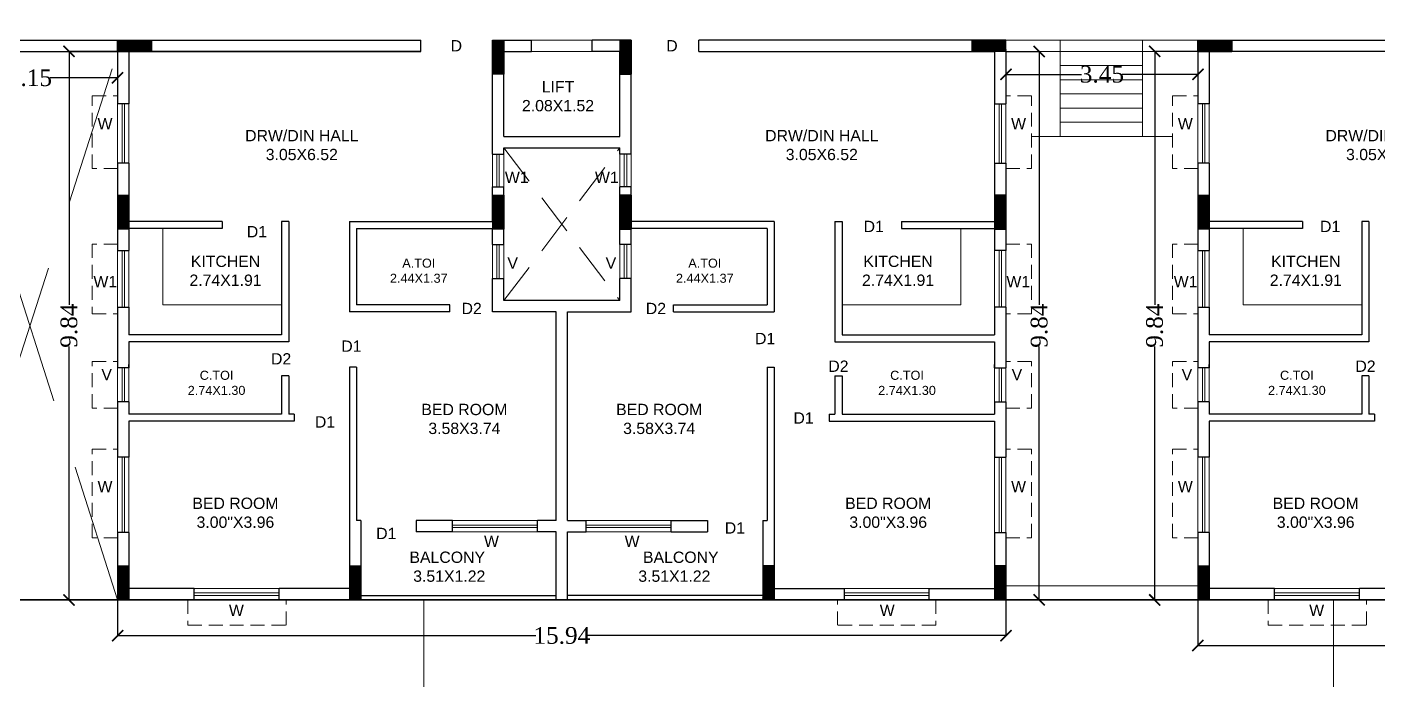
# Model space of a CAD drawing. Header units: metres. Extents: x 0 to 63445, y 32361 to 32804.
# Drawn here: x 62996.32 to 63020.57, y 32756.94 to 32768.65 of the extents above; entities that cross this region are included whole.
import ezdxf

# ---------------------------------------------------------------- set-up
doc = ezdxf.new("R2010")
doc.units = ezdxf.units.M
doc.header["$MEASUREMENT"] = 0
doc.header["$PDMODE"] = 34
doc.header["$PDSIZE"] = -10
for name, pattern in [('CONTINULUS', [0]), ('DASHED', [0.75, 0.5, -0.25]), ('DASHED2', [0.375, 0.25, -0.125])]:
    doc.linetypes.add(name, pattern=pattern)
doc.layers.get('0').update_dxf_attribs({"lineweight": 25})
doc.layers.add('BLK_1_COVERED_AREA', color=140, linetype='Continuous', lineweight=30, true_color=0x00bfff)
for name, color, linetype, lineweight in [('BLK_1_FIRE_TENDER_MOVEMENT', 7, 'Continuous', 0), ('BLK_1_LVL_0_BLDG_FOOT_PRINT', 1, 'DASHED', 9), ('COLUMN', 1, 'Continuous', 30), ('elev', 252, 'Continuous', 20), ('hatch', 251, 'Continuous', 20), ('STEPS', 114, 'Continuous', 20), ('TEXT-2', 65, 'Continuous', 18), ('wall', 7, 'Continuous', 30), ('window', 154, 'Continuous', 9)]:
    doc.layers.add(name, color=color, linetype=linetype, lineweight=lineweight)
doc.layers.add('BLK_1_LVL_0_FRONT_SETBACK', color=2, linetype='Continuous', plot=False)
doc.layers.add('text', color=65, linetype='Continuous')
doc.styles.add('AutoDCRFont', font='arial.ttf')
doc.styles.get("Standard").update_dxf_attribs({"font": 'arial.ttf', "height": 0.4})
doc.styles.add('TNR', font='times.ttf', dxfattribs={"height": 0.5})
doc.dimstyles.new('ARCHANA', dxfattribs={"dimscale": 0, "dimtxt": 0.5, "dimasz": 0.5, "dimexe": 0, "dimexo": 0, "dimgap": 0, "dimtad": 0, "dimzin": 0, "dimdsep": 46, "dimtxsty": 'TNR', "dimblk": 'ARCHTICK', "dimcen": 0.09, "dimclrd": 36, "dimclre": 36, "dimclrt": 7, "dimadec": 0, "dimazin": 0, "dimtfac": 1, "dimtofl": 0, "dimtmove": 0, "dimatfit": 3, "dimldrblk": 'ARCHTICK', "dimfxl": 1, "dimfrac": 2, "dimtolj": 1, "dimtzin": 0, "dimlwd": -1, "dimlwe": -1, "dimarcsym": 0})

# ---------------------------------------------------------------- blocks, each defined once
blk = doc.blocks.new('A$C7D115503')
at = {"layer": 'COLUMN', "ltscale": 3}
h = blk.add_hatch(dxfattribs=at)
h.set_pattern_fill('ANSI31', color=256, style=0)
h.paths.add_polyline_path([(-14.36, -11.59), (-6.36, -11.59), (-6.36, 12.41), (-14.36, 12.41)])
at = {"layer": 'COLUMN', "ltscale": 0.05}
for p, q in [((-14.36, 12.41), (-6.36, 12.41)), ((-14.36, 12.41), (-14.36, -11.59)), ((-6.36, 12.41), (-6.36, -11.59)), ((-6.36, -11.59), (-14.36, -11.59))]:
    blk.add_line(p, q, dxfattribs=at)
blk = doc.blocks.new('_ArchTick')
at = {"color": 0, "linetype": 'ByBlock', "const_width": 0.15}
blk.add_lwpolyline([(-0.5, -0.5), (0.5, 0.5)], dxfattribs=at)
blk = doc.blocks.new('*D105')
at = {"layer": 'Defpoints', "color": 0, "ltscale": 0.5, "transparency": 16777216}
for p in [(62994.799, 32768.214), (62997.947, 32768.214), (62997.947, 32767.74)]:
    blk.add_point(p, dxfattribs=at)
at = {"layer": 'wall', "color": 36, "ltscale": 0.5, "transparency": 16777216}
for p, q in [((62994.799, 32768.214), (62994.799, 32767.74)), ((62997.947, 32768.214), (62997.947, 32767.74)), ((62994.799, 32767.74), (62996.009, 32767.74)), ((62997.947, 32767.74), (62996.737, 32767.74))]:
    blk.add_line(p, q, dxfattribs=at)
at = {"layer": 'wall', "color": 36, "ltscale": 0.5, "transparency": 16777216, "xscale": 0.2, "yscale": 0.2, "zscale": 0.2, "rotation": 180}
blk.add_blockref('_ArchTick', (62994.799, 32767.74), dxfattribs=at)
at = {"layer": 'wall', "color": 36, "ltscale": 0.5, "transparency": 16777216, "xscale": 0.2, "yscale": 0.2, "zscale": 0.2}
blk.add_blockref('_ArchTick', (62997.947, 32767.74), dxfattribs=at)
at = {"layer": 'wall', "color": 7, "ltscale": 0.5, "transparency": 16777216, "insert": (62996.373, 32767.74), "char_height": 0.5, "attachment_point": 5, "style": 'TNR'}
blk.add_mtext('\\A1;{\\H0.6x;3.15}', dxfattribs=at)
blk = doc.blocks.new('*D106')
at = {"layer": 'Defpoints', "color": 0, "ltscale": 0.5, "transparency": 16777216}
for p in [(62997.947, 32768.214), (62997.075, 32758.375), (62997.947, 32758.375)]:
    blk.add_point(p, dxfattribs=at)
at = {"layer": 'wall', "color": 36, "ltscale": 0.5, "transparency": 16777216}
for p, q in [((62997.947, 32768.214), (62997.075, 32768.214)), ((62997.075, 32768.214), (62997.075, 32763.666)), ((62997.075, 32758.375), (62997.075, 32762.924)), ((62997.947, 32758.375), (62997.075, 32758.375))]:
    blk.add_line(p, q, dxfattribs=at)
at = {"layer": 'wall', "color": 36, "ltscale": 0.5, "transparency": 16777216, "xscale": 0.2, "yscale": 0.2, "zscale": 0.2}
for p, rotation in [((62997.075, 32768.214), 90), ((62997.075, 32758.375), 270)]:
    blk.add_blockref('_ArchTick', p, dxfattribs=dict(at, rotation=rotation))
at = {"layer": 'wall', "color": 7, "ltscale": 0.5, "transparency": 16777216, "insert": (62997.075, 32763.295), "char_height": 0.5, "attachment_point": 5, "rotation": 90, "style": 'TNR'}
blk.add_mtext('\\A1;{\\H0.6x;9.84}', dxfattribs=at)
blk = doc.blocks.new('*D107')
at = {"layer": 'Defpoints', "color": 0, "ltscale": 0.5, "transparency": 16777216}
for p in [(62997.947, 32758.375), (63013.892, 32758.375), (63013.892, 32757.735)]:
    blk.add_point(p, dxfattribs=at)
at = {"layer": 'wall', "color": 36, "ltscale": 0.5, "transparency": 16777216}
for p, q in [((62997.947, 32758.375), (62997.947, 32757.735)), ((63013.892, 32758.375), (63013.892, 32757.735)), ((62997.947, 32757.735), (63005.455, 32757.735)), ((63013.892, 32757.735), (63006.384, 32757.735))]:
    blk.add_line(p, q, dxfattribs=at)
at = {"layer": 'wall', "color": 36, "ltscale": 0.5, "transparency": 16777216, "xscale": 0.2, "yscale": 0.2, "zscale": 0.2, "rotation": 180}
blk.add_blockref('_ArchTick', (62997.947, 32757.735), dxfattribs=at)
at = {"layer": 'wall', "color": 36, "ltscale": 0.5, "transparency": 16777216, "xscale": 0.2, "yscale": 0.2, "zscale": 0.2}
blk.add_blockref('_ArchTick', (63013.892, 32757.735), dxfattribs=at)
at = {"layer": 'wall', "color": 7, "ltscale": 0.5, "transparency": 16777216, "insert": (63005.92, 32757.735), "char_height": 0.5, "attachment_point": 5, "style": 'TNR'}
blk.add_mtext('\\A1;{\\H0.6x;15.94}', dxfattribs=at)
blk = doc.blocks.new('*D108')
at = {"layer": 'Defpoints', "color": 0, "ltscale": 0.5, "transparency": 16777216}
for p in [(63013.892, 32768.214), (63014.489, 32768.214), (63013.892, 32758.376)]:
    blk.add_point(p, dxfattribs=at)
at = {"layer": 'wall', "color": 36, "ltscale": 0.5, "transparency": 16777216}
for p, q in [((63013.892, 32768.214), (63014.489, 32768.214)), ((63014.489, 32768.214), (63014.489, 32763.666)), ((63014.489, 32758.376), (63014.489, 32762.924)), ((63013.892, 32758.376), (63014.489, 32758.376))]:
    blk.add_line(p, q, dxfattribs=at)
at = {"layer": 'wall', "color": 36, "ltscale": 0.5, "transparency": 16777216, "xscale": 0.2, "yscale": 0.2, "zscale": 0.2}
for p, rotation in [((63014.489, 32768.214), 90), ((63014.489, 32758.376), 270)]:
    blk.add_blockref('_ArchTick', p, dxfattribs=dict(at, rotation=rotation))
at = {"layer": 'wall', "color": 7, "ltscale": 0.5, "transparency": 16777216, "insert": (63014.489, 32763.295), "char_height": 0.5, "attachment_point": 5, "rotation": 90, "style": 'TNR'}
blk.add_mtext('\\A1;{\\H0.6x;9.84}', dxfattribs=at)
blk = doc.blocks.new('*D109')
at = {"layer": 'Defpoints', "color": 0, "ltscale": 0.5, "transparency": 16777216}
for p in [(63013.892, 32768.214), (63017.337, 32768.214), (63013.892, 32767.803)]:
    blk.add_point(p, dxfattribs=at)
at = {"layer": 'wall', "color": 36, "ltscale": 0.5, "transparency": 16777216}
for p, q in [((63013.892, 32768.214), (63013.892, 32767.803)), ((63017.337, 32768.214), (63017.337, 32767.803)), ((63013.892, 32767.803), (63015.25, 32767.803)), ((63017.337, 32767.803), (63015.978, 32767.803))]:
    blk.add_line(p, q, dxfattribs=at)
at = {"layer": 'wall', "color": 36, "ltscale": 0.5, "transparency": 16777216, "xscale": 0.2, "yscale": 0.2, "zscale": 0.2, "rotation": 180}
blk.add_blockref('_ArchTick', (63013.892, 32767.803), dxfattribs=at)
at = {"layer": 'wall', "color": 36, "ltscale": 0.5, "transparency": 16777216, "xscale": 0.2, "yscale": 0.2, "zscale": 0.2}
blk.add_blockref('_ArchTick', (63017.337, 32767.803), dxfattribs=at)
at = {"layer": 'wall', "color": 7, "ltscale": 0.5, "transparency": 16777216, "insert": (63015.614, 32767.803), "char_height": 0.5, "attachment_point": 5, "style": 'TNR'}
blk.add_mtext('\\A1;{\\H0.6x;3.45}', dxfattribs=at)
blk = doc.blocks.new('*D110')
at = {"layer": 'Defpoints', "color": 0, "ltscale": 0.5, "transparency": 16777216}
for p in [(63017.337, 32768.214), (63016.561, 32758.376), (63017.337, 32758.376)]:
    blk.add_point(p, dxfattribs=at)
at = {"layer": 'wall', "color": 36, "ltscale": 0.5, "transparency": 16777216}
for p, q in [((63017.337, 32768.214), (63016.561, 32768.214)), ((63016.561, 32768.214), (63016.561, 32763.666)), ((63016.561, 32758.376), (63016.561, 32762.924)), ((63017.337, 32758.376), (63016.561, 32758.376))]:
    blk.add_line(p, q, dxfattribs=at)
at = {"layer": 'wall', "color": 36, "ltscale": 0.5, "transparency": 16777216, "xscale": 0.2, "yscale": 0.2, "zscale": 0.2}
for p, rotation in [((63016.561, 32768.214), 90), ((63016.561, 32758.376), 270)]:
    blk.add_blockref('_ArchTick', p, dxfattribs=dict(at, rotation=rotation))
at = {"layer": 'wall', "color": 7, "ltscale": 0.5, "transparency": 16777216, "insert": (63016.561, 32763.295), "char_height": 0.5, "attachment_point": 5, "rotation": 90, "style": 'TNR'}
blk.add_mtext('\\A1;{\\H0.6x;9.84}', dxfattribs=at)
blk = doc.blocks.new('*D111')
at = {"layer": 'Defpoints', "color": 0, "ltscale": 0.5, "transparency": 16777216}
for p in [(63017.337, 32758.376), (63033.281, 32758.376), (63033.281, 32757.558)]:
    blk.add_point(p, dxfattribs=at)
at = {"layer": 'wall', "color": 36, "ltscale": 0.5, "transparency": 16777216}
for p, q in [((63017.337, 32758.376), (63017.337, 32757.558)), ((63033.281, 32758.376), (63033.281, 32757.558)), ((63017.337, 32757.558), (63024.845, 32757.558)), ((63033.281, 32757.558), (63025.774, 32757.558))]:
    blk.add_line(p, q, dxfattribs=at)
at = {"layer": 'wall', "color": 36, "ltscale": 0.5, "transparency": 16777216, "xscale": 0.2, "yscale": 0.2, "zscale": 0.2, "rotation": 180}
blk.add_blockref('_ArchTick', (63017.337, 32757.558), dxfattribs=at)
at = {"layer": 'wall', "color": 36, "ltscale": 0.5, "transparency": 16777216, "xscale": 0.2, "yscale": 0.2, "zscale": 0.2}
blk.add_blockref('_ArchTick', (63033.281, 32757.558), dxfattribs=at)
at = {"layer": 'wall', "color": 7, "ltscale": 0.5, "transparency": 16777216, "insert": (63025.309, 32757.558), "char_height": 0.5, "attachment_point": 5, "style": 'TNR'}
blk.add_mtext('\\A1;{\\H0.6x;15.94}', dxfattribs=at)

msp = doc.modelspace()

# ---------------------------------------------------------------- linework, layer by layer
at = {"layer": 'BLK_1_COVERED_AREA', "linetype": 'CONTINULUS', "ltscale": 0.05}
msp.add_lwpolyline([(63046.7442, 32780.5928), (62984.4846, 32780.5928), (62984.4846, 32778.9839), (62983.875, 32778.9839), (62983.875, 32777.1339), (62983.3654, 32777.1339), (62983.3654, 32777.1339), (62983.3654, 32770.7033), (62984.4846, 32770.7033), (62984.4846, 32768.2648), (62983.3654, 32768.2648), (62983.3654, 32761.8342), (62983.875, 32761.8342), (62983.875, 32759.9842), (62984.4846, 32759.9842), (62984.4846, 32758.3753), (63046.7442, 32758.3753)], dxfattribs=at)
at = {"layer": 'BLK_1_FIRE_TENDER_MOVEMENT', "color": 7, "ltscale": 0.5}
msp.add_lwpolyline([(63019.7714, 32758.3753), (63003.4403, 32758.3753), (63003.4403, 32750.8803), (63019.7714, 32750.8803)], close=True, dxfattribs=at)
at = {"layer": 'BLK_1_LVL_0_BLDG_FOOT_PRINT', "linetype": 'CONTINULUS', "ltscale": 0.05}
msp.add_lwpolyline([(63046.7442, 32780.5928), (62984.4846, 32780.5928), (62984.4846, 32778.9839), (62983.875, 32778.9839), (62983.875, 32777.1339), (62983.3654, 32777.1339), (62983.3654, 32777.1339), (62983.3654, 32770.7033), (62984.4846, 32770.7033), (62984.4846, 32768.2648), (62983.3654, 32768.2648), (62983.3654, 32761.8342), (62983.875, 32761.8342), (62983.875, 32759.9842), (62984.4846, 32759.9842), (62984.4846, 32758.3753), (63046.7442, 32758.3753)], dxfattribs=at)
at = {"layer": 'BLK_1_LVL_0_FRONT_SETBACK', "color": 2}
msp.add_lwpolyline([(62985.3163, 32758.3753), (62985.3091, 32750.3873), (62989.5683, 32749.7189), (62998.1526, 32749.33), (63016.088, 32749.2672), (63046.8705, 32749.1635), (63046.7442, 32758.3753), (62985.3163, 32758.3753)], close=True, dxfattribs=at)
at = {"layer": 'elev', "linetype": 'DASHED2', "ltscale": 3}
for p, q in [((63004.8781, 32763.7435), (63006.9609, 32766.4868)), ((63004.8781, 32766.4868), (63006.9609, 32763.7435))]:
    msp.add_line(p, q, dxfattribs=at)
at = {"layer": 'elev', "ltscale": 0.05}
for p, q in [((62998.7603, 32765.0389), (62998.7603, 32763.6673)), ((63013.0787, 32765.0389), (63013.0787, 32763.6673)), ((63018.1501, 32765.0389), (63018.1501, 32763.6673)), ((63000.8902, 32763.6673), (62998.7603, 32763.6673)), ((63010.9489, 32763.6673), (63013.0787, 32763.6673)), ((63020.28, 32763.6673), (63018.1501, 32763.6673))]:
    msp.add_line(p, q, dxfattribs=at)
at = {"layer": 'hatch'}
for p, q in [((63005.3734, 32768.4172), (63006.5926, 32768.4172)), ((63005.3734, 32768.214), (63006.5926, 32768.214))]:
    msp.add_line(p, q, dxfattribs=at)
at = {"layer": 'hatch', "linetype": 'DASHED2', "ltscale": 10}
for p, q in [((62994.7989, 32758.3753), (62997.9475, 32768.214)), ((62997.9475, 32758.3764), (62994.7989, 32768.214))]:
    msp.add_line(p, q, dxfattribs=at)
at = {"layer": 'STEPS'}
for p, q in [((63017.3373, 32768.4172), (63013.8915, 32768.4172)), ((63014.8619, 32768.4172), (63014.8619, 32766.69)), ((63016.3415, 32768.4172), (63016.3415, 32766.69)), ((63017.3373, 32768.214), (63013.8915, 32768.214)), ((63016.3415, 32767.96), (63014.8619, 32767.96)), ((63016.3415, 32767.706), (63014.8619, 32767.706)), ((63016.3415, 32767.452), (63014.8619, 32767.452)), ((63016.3415, 32767.198), (63014.8619, 32767.198)), ((63016.3415, 32766.944), (63014.8619, 32766.944)), ((63014.8619, 32766.69), (63014.3488, 32766.69)), ((63016.3415, 32766.69), (63014.8619, 32766.69)), ((63016.3415, 32766.69), (63016.8801, 32766.69)), ((63013.8915, 32758.6304), (63017.3373, 32758.6304)), ((63013.8915, 32758.3764), (63017.3373, 32758.3764))]:
    msp.add_line(p, q, dxfattribs=at)
at = {"layer": 'wall'}
for p, q in [((62994.7989, 32768.4172), (63003.3868, 32768.4172)), ((63004.6749, 32768.4172), (63005.3734, 32768.4172)), ((63005.3734, 32768.214), (63005.3734, 32768.4172)), ((63007.1641, 32768.4172), (63006.4656, 32768.4172)), ((63006.4656, 32768.214), (63006.4656, 32768.4172)), ((62994.7989, 32768.214), (63003.3868, 32768.214)), ((63004.8781, 32768.214), (63005.3734, 32768.214)), ((63006.9609, 32768.214), (63006.4656, 32768.214)), ((63004.8781, 32766.69), (63006.9609, 32766.69)), ((63004.8781, 32766.4868), (63006.9609, 32766.4868)), ((62994.7989, 32758.3753), (62997.9475, 32758.3753))]:
    msp.add_line(p, q, dxfattribs=at)
at = {"layer": 'wall', "ltscale": 0.05}
for p, q in [((63003.3868, 32768.214), (63003.3868, 32768.4172)), ((63004.6749, 32766.3684), (63004.6749, 32768.4172)), ((63007.1641, 32766.3684), (63007.1641, 32768.4172)), ((63008.3795, 32768.214), (63008.3795, 32768.4172)), ((62997.9475, 32768.214), (62997.9475, 32767.276)), ((62998.1507, 32768.214), (62998.1507, 32767.276)), ((63003.3868, 32768.214), (62998.1507, 32768.214)), ((63004.8781, 32766.69), (63004.8781, 32768.214)), ((63006.9609, 32766.69), (63006.9609, 32768.214)), ((63008.3795, 32768.214), (63013.6883, 32768.214)), ((63013.6883, 32768.214), (63013.6883, 32767.276)), ((63013.8915, 32768.214), (63013.8915, 32767.276)), ((63017.3373, 32768.214), (63017.3373, 32767.276)), ((63017.5405, 32768.214), (63017.5405, 32767.276)), ((63022.8493, 32768.214), (63017.5405, 32768.214)), ((63004.8781, 32766.3684), (63004.8781, 32766.4868)), ((63006.9609, 32766.3684), (63006.9609, 32766.4868)), ((62997.9475, 32766.2092), (62997.9475, 32764.6455)), ((62998.1507, 32766.2092), (62998.1507, 32765.1659)), ((63013.6883, 32766.2092), (63013.6883, 32765.1659)), ((63013.8915, 32766.2092), (63013.8915, 32764.6455)), ((63017.3373, 32766.2092), (63017.3373, 32764.6455)), ((63017.5405, 32766.2092), (63017.5405, 32765.1659)), ((63004.6749, 32765.1659), (63004.6749, 32765.7842)), ((63004.8781, 32764.7512), (63004.8781, 32765.7842)), ((63006.9609, 32764.7512), (63006.9609, 32765.7842)), ((63007.1641, 32765.1659), (63007.1641, 32765.7842)), ((62999.8233, 32765.1659), (62998.1507, 32765.1659)), ((62998.1507, 32765.0389), (62998.1507, 32764.6455)), ((62999.8233, 32765.0389), (62998.1507, 32765.0389)), ((62999.8233, 32765.1659), (62999.8233, 32765.0389)), ((63000.8902, 32765.1659), (63000.8902, 32763.1327)), ((63001.0172, 32765.1659), (63000.8902, 32765.1659)), ((63001.0172, 32765.1659), (63001.0172, 32763.0057)), ((63002.1094, 32765.1659), (63002.1094, 32763.5403)), ((63002.1094, 32765.1659), (63004.6749, 32765.1659)), ((63002.2364, 32765.0389), (63002.2364, 32763.6673)), ((63002.2364, 32765.0389), (63004.6749, 32765.0389)), ((63004.6749, 32764.7512), (63004.6749, 32765.0389)), ((63009.7296, 32765.1659), (63007.1641, 32765.1659)), ((63009.6026, 32765.0389), (63007.1641, 32765.0389)), ((63007.1641, 32764.7512), (63007.1641, 32765.0389)), ((63009.6026, 32765.0389), (63009.6026, 32763.6673)), ((63009.7296, 32765.1659), (63009.7296, 32763.5403)), ((63010.8218, 32765.1659), (63010.8218, 32763.0057)), ((63010.8218, 32765.1659), (63010.9489, 32765.1659)), ((63010.9489, 32765.1659), (63010.9489, 32763.1327)), ((63012.0157, 32765.1659), (63012.0157, 32765.0389)), ((63012.0157, 32765.1659), (63013.6883, 32765.1659)), ((63012.0157, 32765.0389), (63013.6883, 32765.0389)), ((63013.6883, 32765.0389), (63013.6883, 32764.6455)), ((63019.2132, 32765.1659), (63017.5405, 32765.1659)), ((63017.5405, 32765.0389), (63017.5405, 32764.6455)), ((63019.2132, 32765.0389), (63017.5405, 32765.0389)), ((63019.2132, 32765.1659), (63019.2132, 32765.0389)), ((63020.28, 32765.1659), (63020.28, 32763.1327)), ((63020.407, 32765.1659), (63020.28, 32765.1659)), ((63020.407, 32765.1659), (63020.407, 32763.0057)), ((63004.6749, 32763.5403), (63004.6749, 32764.1416)), ((63004.8781, 32763.7435), (63004.8781, 32764.1416)), ((63006.9609, 32763.7435), (63006.9609, 32764.1416)), ((63007.1641, 32763.5403), (63007.1641, 32764.1416)), ((62997.9475, 32763.6295), (62997.9475, 32762.5406)), ((62998.1507, 32763.6295), (62998.1507, 32763.1327)), ((63003.9128, 32763.5403), (63002.1094, 32763.5403)), ((63003.9128, 32763.6673), (63002.2364, 32763.6673)), ((63003.9128, 32763.5403), (63003.9128, 32763.6673)), ((63005.8179, 32763.5403), (63004.6749, 32763.5403)), ((63006.9609, 32763.7435), (63004.8781, 32763.7435)), ((63005.8179, 32759.7989), (63005.8179, 32763.5403)), ((63005.8179, 32759.7989), (63005.8179, 32763.5403)), ((63006.0211, 32763.5403), (63007.1641, 32763.5403)), ((63006.0211, 32759.7989), (63006.0211, 32763.5403)), ((63006.0211, 32759.7989), (63006.0211, 32763.5403)), ((63007.9262, 32763.6673), (63009.6026, 32763.6673)), ((63007.9262, 32763.5403), (63007.9262, 32763.6673)), ((63007.9262, 32763.5403), (63009.7296, 32763.5403)), ((63013.6883, 32763.6295), (63013.6883, 32763.1327)), ((63013.8915, 32763.6295), (63013.8915, 32762.5406)), ((63017.3373, 32763.6295), (63017.3373, 32762.5406)), ((63017.5405, 32763.6295), (63017.5405, 32763.1327)), ((63000.8902, 32763.1327), (62998.1507, 32763.1327)), ((63010.9489, 32763.1327), (63013.6883, 32763.1327)), ((63020.28, 32763.1327), (63017.5405, 32763.1327)), ((62998.1507, 32763.0057), (62998.1507, 32762.5406)), ((63001.0172, 32763.0057), (62998.1507, 32763.0057)), ((63010.8218, 32763.0057), (63013.6883, 32763.0057)), ((63013.6883, 32763.0057), (63013.6883, 32762.5406)), ((63017.5405, 32763.0057), (63017.5405, 32762.5406)), ((63020.407, 32763.0057), (63017.5405, 32763.0057)), ((63001.0172, 32762.3961), (63000.8902, 32762.3961)), ((63000.8902, 32762.3961), (63000.8902, 32761.709)), ((63001.0172, 32762.3961), (63001.0172, 32761.709)), ((63002.2364, 32762.5497), (63002.1094, 32762.5497)), ((63002.2364, 32762.5497), (63002.1094, 32762.5497)), ((63002.1094, 32762.5497), (63002.1094, 32758.9861)), ((63002.2364, 32762.5497), (63002.2364, 32759.7989)), ((63009.6026, 32762.5497), (63009.7296, 32762.5497)), ((63009.6026, 32762.5497), (63009.7296, 32762.5497)), ((63009.6026, 32762.5497), (63009.6026, 32759.7989)), ((63009.7296, 32762.5497), (63009.7296, 32758.9861)), ((63010.8218, 32762.3961), (63010.9489, 32762.3961)), ((63010.8218, 32762.3961), (63010.8218, 32761.709)), ((63010.9489, 32762.3961), (63010.9489, 32761.709)), ((63020.407, 32762.3961), (63020.28, 32762.3961)), ((63020.28, 32762.3961), (63020.28, 32761.709)), ((63020.407, 32762.3961), (63020.407, 32761.709)), ((62997.9475, 32761.931), (62997.9475, 32760.9375)), ((62998.1507, 32761.931), (62998.1507, 32761.709)), ((63013.6883, 32761.931), (63013.6883, 32761.709)), ((63013.8915, 32761.931), (63013.8915, 32760.9375)), ((63017.3373, 32761.931), (63017.3373, 32760.9375)), ((63017.5405, 32761.931), (63017.5405, 32761.709)), ((63000.8902, 32761.709), (62998.1507, 32761.709)), ((63000.8902, 32761.709), (62998.1507, 32761.709)), ((63001.1188, 32761.709), (63001.0172, 32761.709)), ((63001.1188, 32761.709), (63001.1188, 32761.582)), ((63010.7202, 32761.709), (63010.8218, 32761.709)), ((63010.7202, 32761.709), (63010.7202, 32761.582)), ((63010.9489, 32761.709), (63013.6883, 32761.709)), ((63010.9489, 32761.709), (63013.6883, 32761.709)), ((63020.28, 32761.709), (63017.5405, 32761.709)), ((63020.28, 32761.709), (63017.5405, 32761.709)), ((63020.5086, 32761.709), (63020.407, 32761.709)), ((63020.5086, 32761.709), (63020.5086, 32761.582)), ((62998.1507, 32761.582), (62998.1507, 32760.9375)), ((63001.0172, 32761.582), (62998.1507, 32761.582)), ((63001.1188, 32761.582), (62998.1507, 32761.582)), ((63010.7202, 32761.582), (63013.6883, 32761.582)), ((63010.8218, 32761.582), (63013.6883, 32761.582)), ((63013.6883, 32761.582), (63013.6883, 32760.9375)), ((63017.5405, 32761.582), (63017.5405, 32760.9375)), ((63020.407, 32761.582), (63017.5405, 32761.582)), ((63020.5086, 32761.582), (63017.5405, 32761.582)), ((63002.3126, 32759.7989), (63002.2364, 32759.7989)), ((63002.3126, 32759.7989), (63002.3126, 32758.9861)), ((63003.9592, 32759.7989), (63003.3032, 32759.7989)), ((63003.3032, 32759.7989), (63003.3032, 32759.5957)), ((63005.8179, 32759.7989), (63005.4832, 32759.7989)), ((63006.0211, 32759.7989), (63006.3558, 32759.7989)), ((63007.8799, 32759.7989), (63008.5358, 32759.7989)), ((63008.5358, 32759.7989), (63008.5358, 32759.5957)), ((63009.5264, 32759.7989), (63009.6026, 32759.7989)), ((63009.5264, 32759.7989), (63009.5264, 32758.9861)), ((62997.9475, 32759.5839), (62997.9475, 32758.3764)), ((62998.1507, 32759.5839), (62998.1507, 32758.5796)), ((63003.9592, 32759.5957), (63003.3032, 32759.5957)), ((63005.8179, 32759.5957), (63005.4832, 32759.5957)), ((63005.8179, 32758.3764), (63005.8179, 32759.5957)), ((63005.8179, 32758.3764), (63005.8179, 32759.5957)), ((63006.0211, 32759.5957), (63006.3558, 32759.5957)), ((63006.0211, 32758.3764), (63006.0211, 32759.5957)), ((63006.0211, 32758.3764), (63006.0211, 32759.5957)), ((63007.8799, 32759.5957), (63008.5358, 32759.5957)), ((63013.6883, 32759.5839), (63013.6883, 32758.5796)), ((63013.8915, 32759.5839), (63013.8915, 32758.3764)), ((63017.3373, 32759.5839), (63017.3373, 32758.3764)), ((63017.5405, 32759.5839), (63017.5405, 32758.5796)), ((63002.1094, 32758.9861), (63002.1094, 32758.3764)), ((63002.1856, 32758.9861), (63002.1856, 32758.4526)), ((63009.6534, 32758.9861), (63009.6534, 32758.4526)), ((63009.7296, 32758.9861), (63009.7296, 32758.3764)), ((62999.3231, 32758.5796), (62998.1507, 32758.5796)), ((62999.3231, 32758.5796), (62999.3231, 32758.5669)), ((63002.1094, 32758.5796), (63000.8472, 32758.5796)), ((63002.1856, 32758.4526), (63005.8179, 32758.4526)), ((63009.6534, 32758.4526), (63006.0211, 32758.4526)), ((63009.7296, 32758.5796), (63010.9918, 32758.5796)), ((63012.5159, 32758.5796), (63013.6883, 32758.5796)), ((63012.5159, 32758.5796), (63012.5159, 32758.5669)), ((63018.713, 32758.5796), (63017.5405, 32758.5796)), ((63018.713, 32758.5796), (63018.713, 32758.5669)), ((63021.4992, 32758.5796), (63020.237, 32758.5796)), ((62999.3231, 32758.3764), (62997.9475, 32758.3764)), ((63002.1094, 32758.3764), (63000.8472, 32758.3764)), ((63002.1094, 32758.3764), (63005.8179, 32758.3764)), ((63005.8179, 32758.3764), (63006.0211, 32758.3764)), ((63006.0211, 32758.3764), (63005.8179, 32758.3764)), ((63006.0211, 32758.3764), (63005.8179, 32758.3764)), ((63005.8179, 32758.3764), (63006.0211, 32758.3764)), ((63009.7296, 32758.3764), (63006.0211, 32758.3764)), ((63009.7296, 32758.3764), (63010.9918, 32758.3764)), ((63012.5159, 32758.3764), (63013.8915, 32758.3764)), ((63018.713, 32758.3764), (63017.3373, 32758.3764)), ((63021.4992, 32758.3764), (63020.237, 32758.3764))]:
    msp.add_line(p, q, dxfattribs=at)
at = {"layer": 'wall', "ltscale": 0.5}
for p, q in [((63013.2819, 32768.4172), (63008.3795, 32768.4172)), ((63017.9469, 32768.4172), (63022.8493, 32768.4172))]:
    msp.add_line(p, q, dxfattribs=at)
at = {"layer": 'wall', "ltscale": 3}
for p, q in [((62998.1507, 32767.276), (62997.9475, 32767.276)), ((63013.6883, 32767.276), (63013.8915, 32767.276)), ((63017.5405, 32767.276), (63017.3373, 32767.276)), ((62998.1507, 32766.2092), (62997.9475, 32766.2092)), ((63004.6749, 32766.3684), (63004.8781, 32766.3684)), ((63007.1641, 32766.3684), (63006.9609, 32766.3684)), ((63013.6883, 32766.2092), (63013.8915, 32766.2092)), ((63017.5405, 32766.2092), (63017.3373, 32766.2092)), ((63004.6749, 32765.7842), (63004.8781, 32765.7842)), ((63007.1641, 32765.7842), (63006.9609, 32765.7842)), ((63004.6749, 32764.7512), (63004.8781, 32764.7512)), ((63007.1641, 32764.7512), (63006.9609, 32764.7512)), ((62997.9475, 32764.6455), (62998.1507, 32764.6455)), ((63013.8915, 32764.6455), (63013.6883, 32764.6455)), ((63017.3373, 32764.6455), (63017.5405, 32764.6455)), ((63004.6749, 32764.1416), (63004.8781, 32764.1416)), ((63007.1641, 32764.1416), (63006.9609, 32764.1416)), ((62997.9475, 32763.6295), (62998.1507, 32763.6295)), ((63013.8915, 32763.6295), (63013.6883, 32763.6295)), ((63017.3373, 32763.6295), (63017.5405, 32763.6295)), ((62998.1507, 32762.5406), (62997.9475, 32762.5406)), ((63013.6883, 32762.5406), (63013.8915, 32762.5406)), ((63017.5405, 32762.5406), (63017.3373, 32762.5406)), ((62998.1507, 32761.931), (62997.9475, 32761.931)), ((63013.6883, 32761.931), (63013.8915, 32761.931)), ((63017.5405, 32761.931), (63017.3373, 32761.931)), ((62998.1507, 32760.9375), (62997.9475, 32760.9375)), ((63013.6883, 32760.9375), (63013.8915, 32760.9375)), ((63017.5405, 32760.9375), (63017.3373, 32760.9375)), ((63003.9592, 32759.5957), (63003.9592, 32759.7989)), ((63005.4832, 32759.5957), (63005.4832, 32759.7989)), ((63006.3558, 32759.5957), (63006.3558, 32759.7989)), ((63007.8799, 32759.5957), (63007.8799, 32759.7989)), ((62998.1507, 32759.5839), (62997.9475, 32759.5839)), ((63013.6883, 32759.5839), (63013.8915, 32759.5839)), ((63017.5405, 32759.5839), (63017.3373, 32759.5839)), ((62999.3231, 32758.3764), (62999.3231, 32758.5796)), ((63000.8472, 32758.3764), (63000.8472, 32758.5796)), ((63010.9918, 32758.3764), (63010.9918, 32758.5796)), ((63012.5159, 32758.3764), (63012.5159, 32758.5796)), ((63018.713, 32758.3764), (63018.713, 32758.5796)), ((63020.237, 32758.3764), (63020.237, 32758.5796))]:
    msp.add_line(p, q, dxfattribs=at)
at = {"layer": 'wall', "ltscale": 0.1}
for p, q in [((63004.6749, 32764.7512), (63004.6749, 32764.8089)), ((63007.1641, 32764.7512), (63007.1641, 32764.8089)), ((62998.1507, 32762.5406), (62998.1507, 32762.5983)), ((63013.6883, 32762.5406), (63013.6883, 32762.5983)), ((63017.5405, 32762.5406), (63017.5405, 32762.5983))]:
    msp.add_line(p, q, dxfattribs=at)
at = {"layer": 'window'}
for p, q in [((62997.9475, 32767.2708), (62997.9475, 32766.2101)), ((62998.0274, 32767.2708), (62998.0274, 32766.2101)), ((62998.0707, 32767.2708), (62998.0707, 32766.2101)), ((62998.1507, 32767.276), (62998.1507, 32766.2092)), ((63013.6883, 32767.276), (63013.6883, 32766.2092)), ((63013.7683, 32767.2708), (63013.7683, 32766.2101)), ((63013.8116, 32767.2708), (63013.8116, 32766.2101)), ((63013.8915, 32767.2708), (63013.8915, 32766.2101)), ((63017.3373, 32767.2708), (63017.3373, 32766.2101)), ((63017.4172, 32767.2708), (63017.4172, 32766.2101)), ((63017.4606, 32767.2708), (63017.4605, 32766.2101)), ((63017.5405, 32767.276), (63017.5405, 32766.2092)), ((63004.6749, 32766.3684), (63004.6749, 32765.7851)), ((63004.7548, 32766.3632), (63004.7548, 32765.7851)), ((63004.7981, 32766.3632), (63004.7981, 32765.7851)), ((63004.8781, 32766.3632), (63004.8781, 32765.7851)), ((63006.9609, 32766.3632), (63006.9609, 32765.7851)), ((63007.0409, 32766.3632), (63007.0409, 32765.7851)), ((63007.0842, 32766.3632), (63007.0842, 32765.7851)), ((63007.1641, 32766.3684), (63007.1641, 32765.7851)), ((63004.6749, 32764.7512), (63004.6749, 32764.7512)), ((63004.6749, 32764.7512), (63004.6749, 32764.1425)), ((63004.7548, 32764.7512), (63004.7548, 32764.1425)), ((63004.7981, 32764.7512), (63004.7981, 32764.1425)), ((63004.8781, 32764.7512), (63004.8781, 32764.1425)), ((63006.9609, 32764.7512), (63006.9609, 32764.1425)), ((63007.0409, 32764.7512), (63007.0409, 32764.1425)), ((63007.0842, 32764.7512), (63007.0842, 32764.1425)), ((63007.1641, 32764.7512), (63007.1641, 32764.7512)), ((63007.1641, 32764.7512), (63007.1641, 32764.1425)), ((62997.9475, 32763.6295), (62997.9475, 32764.6455)), ((62998.0274, 32763.6295), (62998.0274, 32764.6455)), ((62998.0707, 32763.6295), (62998.0707, 32764.6455)), ((62998.1507, 32763.6295), (62998.1507, 32764.6455)), ((63013.6883, 32763.6295), (63013.6883, 32764.6455)), ((63013.7683, 32763.6295), (63013.7683, 32764.6455)), ((63013.8116, 32763.6295), (63013.8116, 32764.6455)), ((63013.8915, 32763.6295), (63013.8915, 32764.6455)), ((63017.3373, 32763.6295), (63017.3373, 32764.6455)), ((63017.4172, 32763.6295), (63017.4172, 32764.6455)), ((63017.4606, 32763.6295), (63017.4606, 32764.6455)), ((63017.5405, 32763.6295), (63017.5405, 32764.6455)), ((63004.6749, 32764.1425), (63004.6749, 32764.1416)), ((63004.7549, 32764.1425), (63004.7549, 32764.1416)), ((63004.7982, 32764.1425), (63004.7982, 32764.1416)), ((63004.8781, 32764.1425), (63004.8781, 32764.1416)), ((63006.9609, 32764.1425), (63006.9609, 32764.1416)), ((63007.0408, 32764.1425), (63007.0408, 32764.1416)), ((63007.0841, 32764.1425), (63007.0841, 32764.1416)), ((63007.1641, 32764.1425), (63007.1641, 32764.1416)), ((62997.9475, 32762.5406), (62997.9475, 32761.931)), ((62998.0274, 32762.5406), (62998.0274, 32761.931)), ((62998.0707, 32762.5406), (62998.0707, 32761.931)), ((62998.1507, 32762.5406), (62998.1507, 32761.931)), ((63013.6883, 32762.5406), (63013.6883, 32761.931)), ((63013.7683, 32762.5406), (63013.7683, 32761.931)), ((63013.8116, 32762.5406), (63013.8116, 32761.931)), ((63013.8915, 32762.5406), (63013.8915, 32761.931)), ((63017.3373, 32762.5406), (63017.3373, 32761.931)), ((63017.4172, 32762.5406), (63017.4172, 32761.931)), ((63017.4605, 32762.5406), (63017.4605, 32761.931)), ((63017.5405, 32762.5406), (63017.5406, 32761.931)), ((62997.9475, 32761.9319), (62997.9475, 32761.931)), ((62998.0274, 32761.9319), (62998.0274, 32761.931)), ((62998.0707, 32761.9319), (62998.0707, 32761.931)), ((62998.1507, 32761.9319), (62998.1507, 32761.931)), ((63013.6883, 32761.9319), (63013.6883, 32761.931)), ((63013.7683, 32761.9319), (63013.7683, 32761.931)), ((63013.8116, 32761.9319), (63013.8116, 32761.931)), ((63013.8915, 32761.9319), (63013.8915, 32761.931)), ((63017.3373, 32761.9319), (63017.3373, 32761.931)), ((63017.4172, 32761.9319), (63017.4172, 32761.931)), ((63017.4605, 32761.9319), (63017.4605, 32761.931)), ((63017.5405, 32761.9319), (63017.5405, 32761.931)), ((62997.9475, 32760.9375), (62997.9475, 32759.5839)), ((62998.0274, 32760.9375), (62998.0274, 32759.5839)), ((62998.0707, 32760.9375), (62998.0707, 32759.5839)), ((62998.1507, 32760.9375), (62998.1507, 32759.5839)), ((63013.6883, 32760.9375), (63013.6883, 32759.5839)), ((63013.7683, 32760.9375), (63013.7683, 32759.5839)), ((63013.8116, 32760.9375), (63013.8116, 32759.5839)), ((63013.8915, 32760.9375), (63013.8915, 32759.5839)), ((63017.3373, 32760.9375), (63017.3373, 32759.5839)), ((63017.4172, 32760.9375), (63017.4172, 32759.5839)), ((63017.4605, 32760.9375), (63017.4605, 32759.5839)), ((63017.5405, 32760.9375), (63017.5405, 32759.5839)), ((63005.4832, 32759.7989), (63003.9601, 32759.7989)), ((63005.4832, 32759.7189), (63003.9601, 32759.7189)), ((63005.4832, 32759.6756), (63003.9601, 32759.6756)), ((63006.3558, 32759.7989), (63007.8789, 32759.7989)), ((63006.3558, 32759.7189), (63007.8789, 32759.7189)), ((63006.3558, 32759.6756), (63007.8789, 32759.6756)), ((63005.4832, 32759.5957), (63003.9592, 32759.5957)), ((63006.3558, 32759.5957), (63007.8799, 32759.5957)), ((63000.8472, 32758.5796), (62999.324, 32758.5796)), ((63000.8472, 32758.4997), (62999.324, 32758.4997)), ((63000.8472, 32758.4564), (62999.324, 32758.4564)), ((63010.9918, 32758.5796), (63012.515, 32758.5796)), ((63010.9918, 32758.4997), (63012.515, 32758.4997)), ((63010.9918, 32758.4564), (63012.515, 32758.4564)), ((63020.237, 32758.5796), (63018.7139, 32758.5796)), ((63020.237, 32758.4997), (63018.7139, 32758.4997)), ((63020.237, 32758.4564), (63018.7139, 32758.4564)), ((63000.8472, 32758.3764), (62999.324, 32758.3764)), ((63010.9918, 32758.3764), (63012.515, 32758.3764)), ((63020.237, 32758.3764), (63018.7139, 32758.3764))]:
    msp.add_line(p, q, dxfattribs=at)
at = {"layer": 'window', "color": 8, "linetype": 'DASHED2'}
for points in [[(62997.9475, 32766.1155), (62997.4903, 32766.1155), (62997.4903, 32767.4204), (62997.9475, 32767.4204)], [(63013.8915, 32766.1155), (63014.3488, 32766.1155), (63014.3488, 32767.4204), (63013.8915, 32767.4204)], [(63017.3373, 32766.1155), (63016.8801, 32766.1155), (63016.8801, 32767.4204), (63017.3373, 32767.4204)], [(62997.9475, 32764.7597), (62997.4903, 32764.7597), (62997.4903, 32763.5056), (62997.9475, 32763.5056)], [(63013.8915, 32764.7597), (63014.3488, 32764.7597), (63014.3488, 32763.5056), (63013.8915, 32763.5056)], [(63017.3373, 32764.7597), (63016.8801, 32764.7597), (63016.8801, 32763.5056), (63017.3373, 32763.5056)], [(62997.9475, 32761.8158), (62997.4903, 32761.8158), (62997.4903, 32762.6498), (62997.9475, 32762.6498)], [(63013.8915, 32761.8158), (63014.3488, 32761.8158), (63014.3488, 32762.6498), (63013.8915, 32762.6498)], [(63017.3373, 32761.8158), (63016.8801, 32761.8158), (63016.8801, 32762.6498), (63017.3373, 32762.6498)], [(62997.9475, 32759.4901), (62997.4903, 32759.4901), (62997.4903, 32761.0819), (62997.9475, 32761.0819)], [(63013.8915, 32759.4901), (63014.3488, 32759.4901), (63014.3488, 32761.0819), (63013.8915, 32761.0819)], [(63017.3373, 32759.4901), (63016.8801, 32759.4901), (63016.8801, 32761.0819), (63017.3373, 32761.0819)], [(62999.2089, 32758.3764), (62999.2089, 32757.9192), (63000.971, 32757.9192), (63000.971, 32758.3764)], [(63012.6301, 32758.3764), (63012.6301, 32757.9192), (63010.868, 32757.9192), (63010.868, 32758.3764)], [(63018.5987, 32758.3764), (63018.5987, 32757.9192), (63020.3609, 32757.9192), (63020.3609, 32758.3764)]]:
    msp.add_lwpolyline(points, dxfattribs=at)

# ---------------------------------------------------------------- block references
at = {"layer": 'COLUMN', "ltscale": 0.05, "yscale": 0.025400733691282, "zscale": 0.025400733691282}
for p, xscale, rotation in [((62998.2628, 32768.5789), 0.025400733691282, 90), ((63013.5762, 32768.5789), -0.025400733691282, 270), ((63017.6526, 32768.5789), 0.025400733691282, 90)]:
    msp.add_blockref('A$C7D115503', p, dxfattribs=dict(at, xscale=xscale, rotation=rotation))
for p, xscale in [((63005.0397, 32768.1019), 0.025400733691282), ((63006.7993, 32768.1019), -0.025400733691282), ((62998.3123, 32765.3205), 0.025400733691282), ((63005.0397, 32765.3205), 0.025400733691282), ((63006.7993, 32765.3205), -0.025400733691282), ((63013.5267, 32765.3205), -0.025400733691282), ((63017.7021, 32765.3205), 0.025400733691282), ((62998.3123, 32758.6707), 0.025400733691282), ((63002.4742, 32758.6707), 0.025400733691282), ((63009.3648, 32758.6707), -0.025400733691282), ((63013.5267, 32758.6707), -0.025400733691282), ((63017.7021, 32758.6707), 0.025400733691282)]:
    msp.add_blockref('A$C7D115503', p, dxfattribs=dict(at, xscale=xscale))

# ---------------------------------------------------------------- texts
at = {"layer": 'text'}
for s, insert, char_height, width, attachment_point in [('\\pxqc;D', (63001.093, 32768.4172), 0.20321, 5.867919, 1), ('\\pxqc;D', (63004.9628, 32768.4172), 0.20321, 5.867919, 1), ('\\pxqc;LIFT\\P2.08X1.52', (63003.0828, 32767.1371), 0.20321, 5.537709, 7), ('\\pxqc;DRW/DIN HALL\\P3.05X6.52', (62998.4586, 32766.2607), 0.203206, 5.588511, 7), ('\\pxqc;DRW/DIN HALL\\P3.05X6.52', (63013.3804, 32766.2607), 0.203206, 5.588511, 9), ('\\pxqc;DRW/DIN HALL\\P3.05X6.52', (63017.8484, 32766.2607), 0.203206, 5.588511, 7), ('\\pxqc;D1', (62997.5135, 32765.0824), 0.20321, 5.867919, 1), ('\\pxqc;D1', (63008.5843, 32765.1762), 0.20321, 5.867919, 1), ('\\pxqc;D1', (63022.6446, 32765.1762), 0.20321, 5.867919, 3), ('\\pxqc;KITCHEN\\P2.74X1.91', (62997.0897, 32764.0058), 0.203206, 5.588511, 7), ('\\pxqc;A.TOI\\P2.44X1.37', (63001.1198, 32764.0618), 0.162565, 4.465728, 7), ('\\pxqc;A.TOI\\P2.44X1.37', (63010.7192, 32764.0618), 0.162565, 4.465728, 9), ('\\pxqc;KITCHEN\\P2.74X1.91', (63014.7493, 32764.0058), 0.203206, 5.588511, 9), ('\\pxqc;KITCHEN\\P2.74X1.91', (63016.4796, 32764.0058), 0.203206, 5.588511, 7), ('\\pxqc;D2', (63001.3674, 32763.7047), 0.20321, 5.867919, 1), ('\\pxqc;D2', (63004.6749, 32763.7047), 0.20321, 5.867919, 1), ('\\pxqc;D1', (63006.6354, 32763.166), 0.20321, 5.867919, 1), ('\\pxqc;D2', (62997.9475, 32762.8014), 0.20321, 5.867919, 1), ('\\pxqc;D1', (62999.2089, 32763.0288), 0.20321, 5.867919, 1), ('\\pxqc;D2', (63007.9506, 32762.6693), 0.20321, 5.867919, 1), ('\\pxqc;D2', (63023.2783, 32762.6693), 0.20321, 5.867919, 3), ('\\pxqc;C.TOI\\P2.74X1.30', (62997.4903, 32762.05), 0.162565, 4.465728, 7), ('\\pxqc;C.TOI\\P2.74X1.30', (63014.3488, 32762.05), 0.162565, 4.465728, 9), ('\\pxqc;C.TOI\\P2.74X1.30', (63016.8801, 32762.05), 0.162565, 4.465728, 7), ('\\pxqc;BED ROOM\\P3.58X3.74', (63001.3772, 32761.3482), 0.203206, 5.588511, 7), ('\\pxqc;BED ROOM\\P3.58X3.74', (63010.4618, 32761.3482), 0.203206, 5.588511, 9), ('\\pxqc;D1', (62998.735, 32761.6698), 0.20321, 5.867919, 1), ('\\pxqc;D1', (63007.3245, 32761.7402), 0.20321, 5.867919, 1), ('\\pxqc;BED ROOM\\P3.00"X3.96', (62997.267, 32759.6652), 0.203206, 5.588511, 7), ('\\pxqc;BED ROOM\\P3.00"X3.96', (63014.5721, 32759.6652), 0.203206, 5.588511, 9), ('\\pxqc;BED ROOM\\P3.00"X3.96', (63016.6568, 32759.6652), 0.203206, 5.588511, 7), ('\\pxqc;D1', (62999.8356, 32759.6694), 0.20321, 5.867919, 1), ('\\pxqc;D1', (63006.0928, 32759.7679), 0.20321, 5.867919, 1), ('\\pxqc; BALCONY\\P\\pq*;3.51X1.22', (63004.5466, 32758.6973), 0.203206, 1.445887, 9), ('\\pxqc; BALCONY\\P\\pq*;3.51X1.22', (63007.2925, 32758.6973), 0.203206, 1.445887, 7)]:
    msp.add_mtext(s, dxfattribs=dict(at, insert=insert, char_height=char_height, width=width, attachment_point=attachment_point))
at = {"layer": 'TEXT-2', "width": 0.183842, "style": 'AutoDCRFont'}
for s, insert, char_height, attachment_point in [('W', (62997.8549, 32766.8155), 0.2032, 9), ('W', (63013.9841, 32766.8155), 0.2032, 7), ('W', (63017.2447, 32766.8155), 0.2032, 9), ('W1', (63005.324, 32765.8529), 0.20321, 9), ('W1', (63006.5151, 32765.8529), 0.20321, 7), ('V', (63005.1323, 32764.3159), 0.2032, 9), ('V', (63006.7067, 32764.3159), 0.2032, 7), ('W1', (62997.9393, 32763.9831), 0.20321, 9), ('W1', (63013.8997, 32763.9831), 0.20321, 7), ('W1', (63017.3292, 32763.9831), 0.20321, 9), ('V', (62997.845, 32762.3147), 0.2032, 9), ('V', (63013.9941, 32762.3147), 0.2032, 7), ('V', (63017.2348, 32762.3147), 0.2032, 9), ('W', (62997.8549, 32760.3075), 0.2032, 9), ('W', (63013.9841, 32760.3075), 0.2032, 7), ('W', (63017.2447, 32760.3075), 0.2032, 9), ('W', (63004.7912, 32759.3254), 0.2032, 9), ('W', (63007.0478, 32759.3254), 0.2032, 7), ('W', (63000.2127, 32758.0867), 0.2032, 9), ('W', (63011.6264, 32758.0867), 0.2032, 7), ('W', (63019.6025, 32758.0867), 0.2032, 9)]:
    msp.add_mtext(s, dxfattribs=dict(at, insert=insert, char_height=char_height, attachment_point=attachment_point))

# ---------------------------------------------------------------- dimensions: what is measured, and where the dimension line sits
at = {"layer": 'wall', "ltscale": 0.5}
for base, p1, p2, picture, middle in [((62997.9475, 32767.7399), (62994.7989, 32768.214), (62997.9475, 32768.214), '*D105', (62996.3732, 32767.7399)), ((63013.8915, 32767.8027), (63017.3373, 32768.214), (63013.8915, 32768.214), '*D109', (63015.6144, 32767.8027)), ((63013.8915, 32757.735), (62997.9475, 32758.3753), (63013.8915, 32758.3753), '*D107', (63005.9195, 32757.735)), ((63033.2814, 32757.5582), (63017.3373, 32758.3764), (63033.2814, 32758.3764), '*D111', (63025.3093, 32757.5582))]:
    dim = msp.add_linear_dim(base=base, p1=p1, p2=p2, text='{\\H0.6x;<>}', dimstyle='ARCHANA', override={"dimscale": 1, "dimtxt": 0.3, "dimasz": 0.2, "dimfxl": 6, "dimarcsym": 1}, dxfattribs=at)
    dim.commit()
    dim.dimension.update_dxf_attribs({"geometry": picture, "text_midpoint": middle})
for base, p1, p2, picture, middle in [((62997.0748, 32758.3753), (62997.9475, 32768.214), (62997.9475, 32758.3753), '*D106', (62997.0748, 32763.2947)), ((63014.4893, 32768.214), (63013.8915, 32758.3764), (63013.8915, 32768.214), '*D108', (63014.4893, 32763.2952)), ((63016.5605, 32758.3764), (63017.3373, 32768.214), (63017.3373, 32758.3764), '*D110', (63016.5605, 32763.2952))]:
    dim = msp.add_linear_dim(base=base, p1=p1, p2=p2, angle=270, text='{\\H0.6x;<>}', dimstyle='ARCHANA', override={"dimscale": 1, "dimtxt": 0.3, "dimasz": 0.2, "dimfxl": 6, "dimarcsym": 1}, dxfattribs=at)
    dim.commit()
    dim.dimension.update_dxf_attribs({"geometry": picture, "text_midpoint": middle})

doc.saveas('drawing.dxf')
